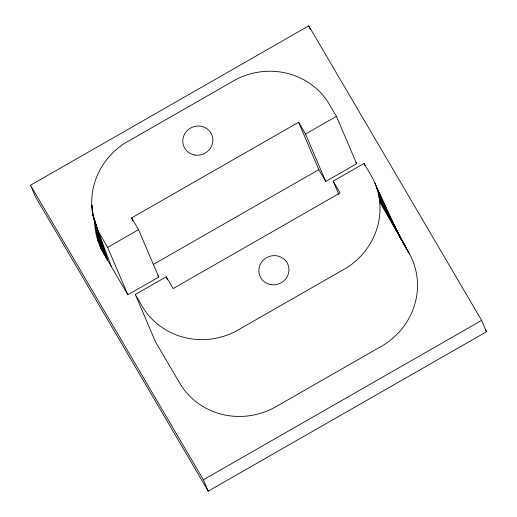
<?xml version="1.0" encoding="UTF-8"?>
<svg xmlns="http://www.w3.org/2000/svg" width="517" height="517" viewBox="0 0 517 517"><rect width="100%" height="100%" fill="white"/><g stroke="black" fill="none" stroke-linecap="round" stroke-linejoin="round"><path stroke-width="0.78" d="M30.516 185.228L308.765 25.85L481.631 320.398L486.484 331.772L208.235 491.15L35.369 196.602L30.516 185.228L203.388 479.776L208.235 491.15M131.641 217.89L298.593 122.264L305.508 134.045L325.716 181.435L356.633 163.727L336.425 116.338L328.056 102.192A71.307 68.263 -23.1 0 0 312.365 85.299L308.009 82.261A71.307 68.263 -23.1 0 0 241.594 76.891A73.97 70.81 -23.1 0 0 236.288 79.334L124.881 143.151A73.95 70.797 -23.1 0 0 120.099 146.479A71.314 68.27 -23.1 0 0 91.819 206.089L92.323 211.33A71.314 68.27 -23.1 0 0 99.374 233.18L107.639 247.385L127.854 294.774L158.771 277.067L138.556 229.671L131.641 217.89L132.908 220.856M107.639 247.385L138.556 229.671M305.508 134.045L336.425 116.338M153.245 264.484L318.802 169.654L298.593 122.264M135.299 294.509L166.215 276.802L173.13 288.583L340.083 192.951L333.168 181.17L364.084 163.462L372.35 177.667A71.314 68.27 -23.1 0 1 379.394 199.517L379.898 204.751A71.314 68.27 -23.1 0 1 351.618 264.381A73.97 70.81 -23.1 0 1 346.836 267.696L235.429 331.513A73.95 70.797 -23.1 0 1 230.13 333.956A71.307 68.263 -23.1 0 1 163.708 328.586L159.359 325.548A71.307 68.263 -23.1 0 1 143.661 308.649L135.299 294.509L155.514 341.899L180.388 384.26A58.867 56.353 -23.1 0 0 181.053 385.32L182.682 387.744A71.333 68.289 -23.1 0 0 225.748 415.17A71.204 68.166 -23.1 0 0 254.894 414.776A71.637 68.574 -23.1 0 0 274.398 407.59L382.942 345.414A71.637 68.58 -23.1 0 0 398.956 332.276A71.307 68.263 -23.1 0 0 411.067 256.923L409.748 254.325A58.835 56.321 -23.1 0 0 409.154 253.233L408.947 252.871M203.388 479.776L481.631 320.398M485.256 329.678L486.484 331.772M355.793 162.293L356.633 163.727M400.313 238.143L401.153 239.578M403.124 242.932L408.74 252.509M318.802 169.654L325.716 181.435M157.905 275.593L158.771 277.067M127.854 294.774L102.999 252.399A58.867 56.353 -23.1 0 1 102.398 251.301L101.08 248.703A71.333 68.289 -23.1 0 1 94.65 221.321M379.685 201.953L409.554 253.957M407.9 251.068L379.349 199.168L406.53 248.742L378.987 196.925L404.527 245.323L378.321 193.662L390.367 217.909M392.138 221.476L396.035 229.322M398.865 235.028L400.636 238.589M400.649 238.583L376.751 188.014L389.773 216.377M390.438 217.831L391.44 220.016M374.896 183.031L392.474 222.052M308.765 25.85L310.278 29.404M364.084 163.462L365.028 165.686M333.168 181.17L338.848 194.502M166.215 276.802L167.476 279.762M111.388 266.714L95.089 223.195L107.62 260.303L93.396 217.185L105.856 257.292L92.801 214.309L104.253 254.558L95.768 223.926M93.222 214.742L92.375 211.679L93.751 217.062M94.146 218.601L102.592 251.669L95.684 223.667M92.808 212.002L92.039 208.894L92.75 212.015M94.695 220.604L101.08 248.703L95.251 221.877M92.336 208.461L91.819 206.096L92.317 208.441M94.779 220.171L100.537 247.546L95.664 223.919M92.259 207.375L91.767 205.016L92.336 208.151M94.592 220.694L98.54 242.641L95.206 221.987M194.89 155.029A15.155 14.508 -23.1 0 0 212.086 135.499A15.155 14.508 -23.1 0 0 186.514 131.337A15.155 14.508 -23.1 0 0 194.89 155.029M270.947 284.628A15.155 14.508 -23.1 0 0 288.15 265.098A15.155 14.508 -23.1 0 0 262.578 260.936A15.155 14.508 -23.1 0 0 270.947 284.628"/></g></svg>
